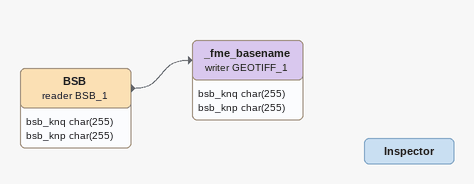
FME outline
BSB (reader BSB_1)
    attributes: bsb_knq char(255), bsb_knp char(255)
    -> _fme_basename (writer GEOTIFF_1)
_fme_basename (writer GEOTIFF_1)
    attributes: bsb_knq char(255), bsb_knp char(255)
Inspector
